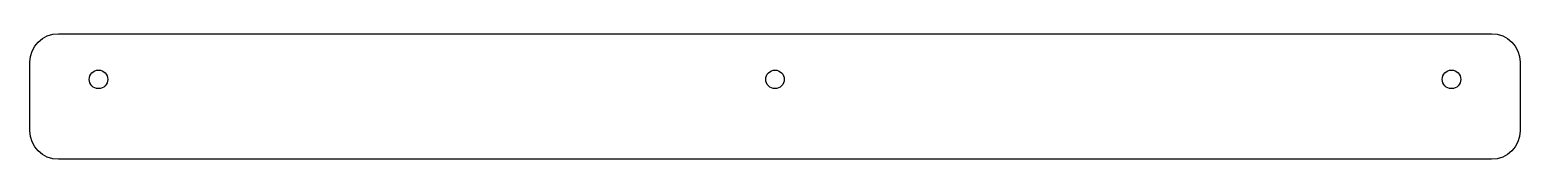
# Model space of a CAD drawing. Header units: millimetres. Extents: x 8 to 268, y -22 to 0.
import ezdxf

# ---------------------------------------------------------------- set-up
doc = ezdxf.new("R2010")
doc.units = ezdxf.units.MM
doc.layers.get('0').update_dxf_attribs({"linetype": 'CONTINUOUS'})

msp = doc.modelspace()

# ---------------------------------------------------------------- linework, layer by layer
msp.add_lwpolyline([(12.525, 0.475), (262.7475, 0.475, -0.414213562), (267.7475, -4.525), (267.7475, -16.525, -0.414213562), (262.7475, -21.525), (12.525, -21.525, -0.414213562), (7.525, -16.525), (7.525, -4.525, -0.414213562)], format="xyb", close=True)
for centre in [(19.525, -7.525), (137.63625, -7.525), (255.7475, -7.525)]:
    msp.add_circle(centre, 1.625)

doc.saveas('drawing.dxf')
